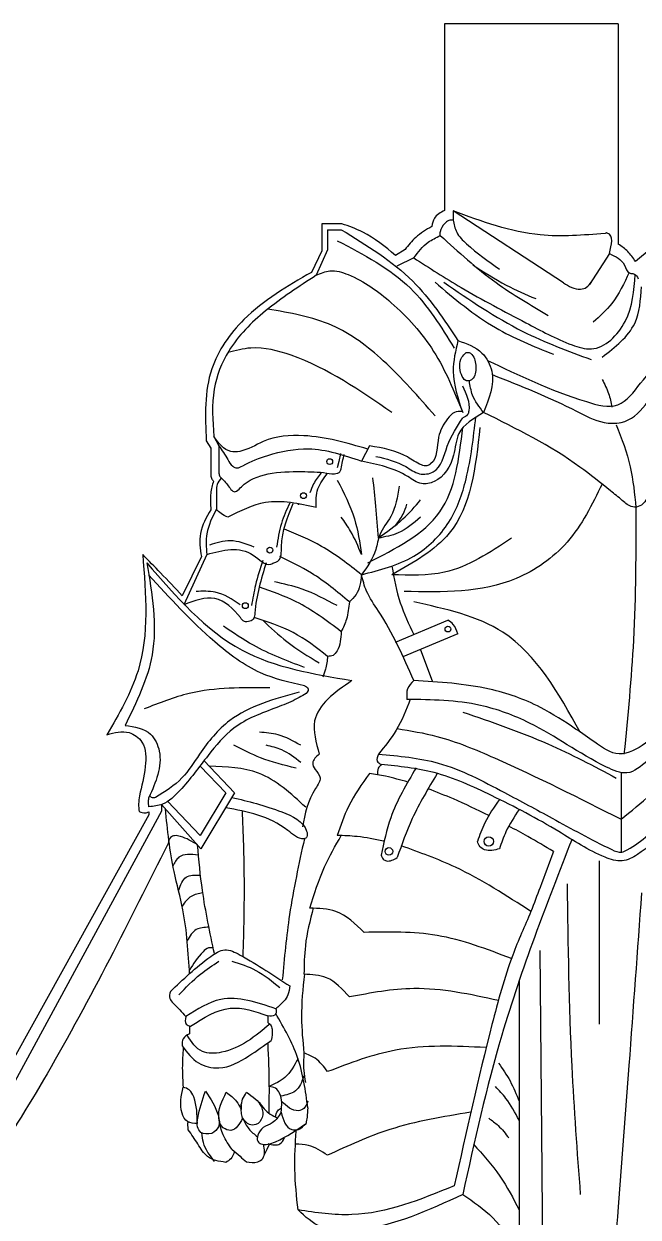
# Model space of a CAD drawing. Header units: millimetres. Extents: x -59 to 46, y -7 to 137.
# Drawn here: x -14.2 to 16.4, y 77.6 to 137 of the extents above; entities that cross this region are included whole.
import ezdxf

# ---------------------------------------------------------------- set-up
doc = ezdxf.new("R2010")
doc.units = ezdxf.units.MM

msp = doc.modelspace()

# ---------------------------------------------------------------- linework, layer by layer
at = {"color": 7, "linetype": 'Continuous'}
for p, q in [((15.367, 137.023), (6.712, 137.023)), ((6.712, 137.023), (6.712, 127.725)), ((15.367, 137.023), (15.367, 126.052)), ((12.63, 124.116), (7.139, 127.706)), ((7.139, 127.706), (7.139, 127.249)), ((1.589, 127.065), (0.6, 127.065)), ((0.6, 127.065), (0.6, 125.719)), ((0.886, 126.769), (0.886, 125.77)), ((0.886, 126.769), (1.565, 126.769)), ((17.865, 126.558), (16.224, 125.191)), ((0.6, 125.719), (0.077, 124.643)), ((0.886, 125.77), (0.32, 124.496)), ((4.744, 125.782), (4.271, 125.487)), ((14.927, 125.574), (13.933, 124.035)), ((5.175, 125.367), (4.334, 124.945)), ((-5.161, 116.245), (-4.931, 115.876)), ((-4.782, 116.463), (-4.531, 116.002)), ((-4.531, 116.002), (-4.531, 114.631)), ((2.967, 116.002), (2.572, 115.241)), ((-4.931, 115.876), (-4.931, 114.606)), ((-4.657, 113.774), (-4.657, 112.844)), ((-5.131, 110.592), (-6.269, 108.086)), ((-5.404, 110.48), (-6.352, 108.532)), ((4.26, 106.219), (6.88, 107.312)), ((7.378, 106.638), (4.627, 105.489)), ((-4.191, 98.705), (-5.471, 100.034)), ((-5.265, 100.31), (-3.748, 98.705)), ((15.507, 99.748), (15.507, 95.754)), ((-4.191, 98.705), (-5.471, 96.589)), ((-3.748, 98.705), (-5.427, 95.926)), ((-7.388, 98.127), (-7.388, 97.805)), ((-5.427, 95.926), (-7.388, 98.127)), ((-5.471, 96.589), (-7.097, 98.293)), ((-8.023, 97.62), (-15.319, 84.435)), ((-7.388, 97.805), (-14.703, 84.322)), ((-8.023, 97.764), (-8.023, 97.62)), ((14.435, 87.194), (14.435, 95.329)), ((-2.097, 87.607), (-2.097, 87.266)), ((-6, 87.094), (-6, 86.711))]:
    msp.add_line(p, q, dxfattribs=at)
at = {"color": 7, "linetype": 'Continuous', "flags": 128}
for points in [[(1.527, 115.625), (1.438, 115.221), (1.367, 114.904)], [(-0.592, 113.095), (-0.562, 113.091), (-0.539, 113.087)], [(6.112, 104.271), (5.78, 105.162), (5.519, 105.862)], [(11.457, 90.858), (11.55, 79.882), (11.623, 71.259)], [(10.424, 89.399), (10.424, 79.482), (10.424, 71.69)], [(-2.278, 80.657), (-2.127, 80.966), (-2.008, 81.209)]]:
    msp.add_lwpolyline(points, dxfattribs=at)
at = {"color": 7, "linetype": 'Continuous'}
for centre, radius in [((0.989, 115.212), 0.145), ((-0.317, 113.517), 0.145), ((-1.986, 110.805), 0.145), ((-3.213, 108.037), 0.145), ((6.88, 106.87), 0.145), ((8.912, 96.292), 0.234), ((3.937, 95.791), 0.191)]:
    msp.add_circle(centre, radius, dxfattribs=at)
for points, knots in [([(6.712, 127.725), (6.51, 127.617), (6.173, 127.439), (6.107, 127.074), (6.08, 126.929)], [0, 0, 0, 0, 0.602394, 1, 1, 1, 1]), ([(7.139, 127.249), (7.063, 127.248), (6.904, 127.246), (6.65, 127.029), (6.502, 126.772), (6.457, 126.538), (6.485, 126.478), (6.494, 126.474), (6.498, 126.474), (6.5, 126.475)], [0, 0, 0, 0, 0.194356, 0.405559, 0.827808, 0.976068, 0.989581, 0.994707, 1, 1, 1, 1]), ([(14.704, 126.585), (13.621, 126.494), (11.027, 126.276), (8.571, 127.18), (7.139, 127.706)], [0, 0, 0, 0, 0.417232, 1, 1, 1, 1]), ([(7.139, 127.249), (7.181, 127.039), (7.273, 126.576), (8.124, 125.735), (8.889, 125.194), (9.449, 124.797)], [0, 0, 0, 0, 0.181408, 0.40058, 1, 1, 1, 1]), ([(1.565, 126.769), (2.834, 125.995), (5.176, 124.567), (6.686, 122.287), (7.378, 121.242)], [0, 0, 0, 0, 0.541937, 1, 1, 1, 1]), ([(4.271, 125.487), (3.749, 125.92), (2.936, 126.594), (1.944, 126.941), (1.589, 127.065)], [0, 0, 0, 0, 0.64122, 1, 1, 1, 1]), ([(6.08, 126.929), (5.797, 126.762), (5.282, 126.459), (4.911, 125.992), (4.744, 125.782)], [0, 0, 0, 0, 0.549319, 1, 1, 1, 1]), ([(1.367, 126.218), (2.679, 125.531), (5.106, 124.259), (6.537, 121.934), (7.194, 120.865)], [0, 0, 0, 0, 0.540325, 1, 1, 1, 1]), ([(5.175, 125.367), (5.395, 125.651), (5.759, 126.12), (6.29, 126.375), (6.5, 126.475)], [0, 0, 0, 0, 0.605432, 1, 1, 1, 1]), ([(6.5, 126.475), (7.399, 125.656), (9.058, 124.147), (10.993, 123.015), (11.878, 122.496)], [0, 0, 0, 0, 0.542343, 1, 1, 1, 1]), ([(14.927, 125.574), (15.036, 126.026), (15.151, 126.5), (14.763, 126.618), (14.726, 126.597), (14.704, 126.585)], [0, 0, 0, 0, 0.894702, 0.937709, 1, 1, 1, 1]), ([(16.224, 125.191), (16.106, 125.361), (15.87, 125.698), (15.534, 125.935), (15.367, 126.052)], [0, 0, 0, 0, 0.503861, 1, 1, 1, 1]), ([(14.927, 125.574), (15.223, 125.439), (15.668, 125.236), (15.789, 124.634), (16.029, 124.585), (16.224, 124.579), (16.303, 124.425), (16.354, 124.328)], [0, 0, 0, 0, 0.478482, 0.719607, 0.758936, 0.847467, 1, 1, 1, 1]), ([(5.175, 125.367), (5.954, 124.863), (7.761, 123.694), (10.45, 122.31), (12.524, 121.18), (14.435, 120.578), (16.04, 122.228), (16.152, 123.739), (16.211, 124.532)], [0, 0, 0, 0, 0.191364, 0.443958, 0.619243, 0.686885, 0.835479, 1, 1, 1, 1]), ([(8.112, 125.02), (8.66, 124.666), (9.661, 124.019), (10.755, 123.547), (11.25, 123.333)], [0, 0, 0, 0, 0.547284, 1, 1, 1, 1]), ([(0.077, 124.643), (-1.113, 123.954), (-3.153, 122.772), (-5.303, 119.713), (-5.212, 117.477), (-5.161, 116.245)], [0, 0, 0, 0, 0.3856787, 0.6617166, 1, 1, 1, 1]), ([(0.32, 124.496), (-0.544, 123.936), (-2.168, 122.885), (-4.054, 121.004), (-4.947, 118.728), (-4.84, 117.254), (-4.782, 116.463)], [0, 0, 0, 0, 0.30307, 0.569594, 0.769203, 1, 1, 1, 1]), ([(0.32, 124.496), (0.546, 124.595), (1.06, 124.82), (2.474, 124.376), (4.278, 123.071), (6.359, 120.757), (7.191, 118.71), (7.616, 117.661)], [0, 0, 0, 0, 0.06652, 0.151841, 0.389562, 0.687185, 1, 1, 1, 1]), ([(15.911, 124.64), (15.656, 124.097), (15.214, 123.154), (14.445, 122.458), (14.118, 122.162)], [0, 0, 0, 0, 0.575263, 1, 1, 1, 1]), ([(6.236, 124.155), (7.201, 123.336), (8.981, 121.826), (11.144, 120.96), (12.134, 120.563)], [0, 0, 0, 0, 0.542471, 1, 1, 1, 1]), ([(6.673, 124.155), (7.952, 123.274), (10.248, 121.693), (12.859, 120.726), (14.015, 120.298)], [0, 0, 0, 0, 0.557093, 1, 1, 1, 1]), ([(12.63, 124.116), (12.905, 123.954), (13.276, 123.736), (13.821, 123.872), (13.947, 124.06), (14.011, 124.156)], [0, 0, 0, 0, 0.5810376, 0.7840092, 1, 1, 1, 1]), ([(14.559, 120.417), (15.211, 120.921), (16.383, 121.825), (16.478, 123.283), (16.52, 123.929)], [0, 0, 0, 0, 0.556715, 1, 1, 1, 1]), ([(6.236, 117.497), (5.414, 118.441), (3.918, 120.161), (1.145, 122.265), (-0.992, 122.625), (-2.097, 122.811)], [0, 0, 0, 0, 0.370052, 0.67404, 1, 1, 1, 1]), ([(4.084, 117.661), (2.5, 118.758), (0.353, 120.243), (-2.656, 121.019), (-3.702, 120.746), (-4.082, 120.647)], [0, 0, 0, 0, 0.642296, 0.870199, 1, 1, 1, 1]), ([(7.378, 121.242), (7.258, 120.731), (6.975, 119.524), (7.382, 118.343), (7.616, 117.661)], [0, 0, 0, 0, 0.423075, 1, 1, 1, 1]), ([(7.378, 121.242), (7.817, 121.089), (8.594, 120.82), (9.334, 119.37), (8.928, 118.346), (8.656, 117.661)], [0, 0, 0, 0, 0.30122, 0.532336, 1, 1, 1, 1]), ([(7.783, 120.647), (7.705, 120.573), (7.52, 120.399), (7.448, 119.978), (7.512, 119.576), (7.692, 119.256), (7.945, 119.214), (8.234, 119.403), (8.303, 119.945), (8.212, 120.437), (7.947, 120.673), (7.837, 120.655), (7.783, 120.647)], [0, 0, 0, 0, 0.090392, 0.212576, 0.340929, 0.443891, 0.494199, 0.541158, 0.721312, 0.908959, 0.955594, 1, 1, 1, 1]), ([(8.858, 120.258), (10.399, 119.515), (12.393, 118.554), (15.449, 117.726), (16.511, 119.222), (17.244, 120.005), (17.629, 120.417)], [0, 0, 0, 0, 0.52266, 0.676361, 0.829549, 1, 1, 1, 1]), ([(9.082, 119.551), (10.5, 118.989), (12.376, 118.247), (14.415, 117.119), (16.362, 117.096), (17.04, 118.485), (17.575, 119.581)], [0, 0, 0, 0, 0.45436, 0.600658, 0.685133, 1, 1, 1, 1]), ([(7.602, 118.989), (7.797, 118.582), (8.021, 118.114), (7.866, 117.507), (7.71, 117.432), (7.616, 117.387)], [0, 0, 0, 0, 0.725748, 0.835271, 1, 1, 1, 1]), ([(8.656, 117.661), (8.442, 117.937), (8.075, 118.408), (7.984, 118.994), (7.946, 119.237)], [0, 0, 0, 0, 0.584197, 1, 1, 1, 1]), ([(14.559, 119.31), (14.68, 119.078), (14.907, 118.641), (15.003, 118.158), (15.049, 117.93)], [0, 0, 0, 0, 0.528485, 1, 1, 1, 1]), ([(7.602, 117.713), (7.462, 117.713), (7.161, 117.713), (6.722, 117.199), (6.271, 116.381), (6.393, 115.303), (5.814, 114.968), (5.375, 115.088), (4.573, 115.722), (3.634, 115.886), (2.967, 116.002)], [0, 0, 0, 0, 0.061315, 0.131857, 0.288213, 0.500751, 0.53362, 0.574315, 0.69763, 1, 1, 1, 1]), ([(8.656, 117.661), (8.152, 117.364), (7.301, 116.862), (7.225, 115.341), (6.577, 114.237), (5.496, 114.03), (4.425, 114.851), (3.374, 115.072), (2.572, 115.241)], [0, 0, 0, 0, 0.197333, 0.332993, 0.5321, 0.609628, 0.702664, 1, 1, 1, 1]), ([(2.572, 109.58), (3.481, 109.81), (5.186, 110.241), (7.071, 112.08), (7.947, 114.601), (8.15, 116.404), (8.268, 117.441)], [0, 0, 0, 0, 0.260482, 0.488882, 0.706081, 1, 1, 1, 1]), ([(3.288, 115.473), (3.805, 115.351), (4.576, 115.169), (5.399, 114.523), (6.511, 114.666), (6.783, 116.121), (7.331, 116.954), (7.616, 117.387)], [0, 0, 0, 0, 0.258573, 0.385325, 0.497746, 0.738661, 1, 1, 1, 1]), ([(18.899, 117.497), (18.484, 116.65), (17.82, 115.296), (17.032, 113.846), (16.577, 112.983), (15.977, 112.904), (15.53, 113.33), (14.675, 113.987), (12.547, 115.742), (10.311, 116.845), (8.656, 117.661)], [0, 0, 0, 0, 0.195975, 0.313126, 0.358521, 0.384153, 0.426987, 0.4792, 0.614543, 1, 1, 1, 1]), ([(2.881, 115.838), (1.838, 116.142), (0.14, 116.638), (-2.134, 116.447), (-3.19, 115.714), (-4.192, 115.669), (-4.536, 116.132), (-4.782, 116.463)], [0, 0, 0, 0, 0.399781, 0.650148, 0.806255, 0.861551, 1, 1, 1, 1]), ([(2.881, 110.177), (4.282, 110.877), (7.076, 112.271), (7.437, 115.371), (7.616, 116.916)], [0, 0, 0, 0, 0.50151, 1, 1, 1, 1]), ([(8.47, 116.916), (8.257, 114.95), (7.908, 111.721), (5.159, 110.182), (4.084, 109.58)], [0, 0, 0, 0, 0.609027, 1, 1, 1, 1]), ([(15.268, 117.051), (15.531, 116.358), (16.036, 115.025), (16.177, 113.608), (16.245, 112.928)], [0, 0, 0, 0, 0.520391, 1, 1, 1, 1]), ([(-4.531, 116.002), (-4.378, 115.777), (-4.148, 115.44), (-3.918, 115.002), (-3.604, 114.854), (-3.017, 115.198), (-1.904, 115.635), (0.174, 116.053), (1.703, 115.535), (2.572, 115.241)], [0, 0, 0, 0, 0.104161, 0.156157, 0.184168, 0.224395, 0.395901, 0.656264, 1, 1, 1, 1]), ([(-4.41, 114.409), (-4.274, 114.257), (-4.078, 114.038), (-3.895, 113.766), (-3.747, 113.693), (-3.577, 113.773), (-3.179, 114.269), (-2.01, 114.715), (-0.552, 114.723), (0.598, 114.702), (1.236, 114.572), (1.519, 114.687), (1.6, 115.054), (1.658, 115.34), (1.706, 115.572)], [0, 0, 0, 0, 0.083174, 0.119497, 0.132036, 0.145489, 0.190134, 0.390274, 0.617766, 0.78616, 0.8582, 0.877701, 0.900834, 1, 1, 1, 1]), ([(-4.801, 114.246), (-4.855, 114.044), (-4.982, 113.576), (-4.95, 113.091), (-4.931, 112.815)], [0, 0, 0, 0, 0.430687, 1, 1, 1, 1]), ([(-4.931, 114.606), (-4.93, 114.528), (-4.927, 114.392), (-4.839, 114.289), (-4.801, 114.246)], [0, 0, 0, 0, 0.571785, 1, 1, 1, 1]), ([(-4.41, 114.409), (-4.497, 114.302), (-4.648, 114.115), (-4.654, 113.876), (-4.657, 113.774)], [0, 0, 0, 0, 0.572452, 1, 1, 1, 1]), ([(-4.531, 114.631), (-4.519, 114.574), (-4.502, 114.485), (-4.434, 114.429), (-4.41, 114.409)], [0, 0, 0, 0, 0.650255, 1, 1, 1, 1]), ([(0.562, 114.664), (0.427, 114.483), (0.194, 114.171), (0.061, 113.806), (0.005, 113.653)], [0, 0, 0, 0, 0.5809769, 1, 1, 1, 1]), ([(0.32, 112.928), (0.313, 113.249), (0.3, 113.887), (0.692, 114.39), (0.886, 114.64)], [0, 0, 0, 0, 0.5039308, 1, 1, 1, 1]), ([(1.367, 114.297), (1.691, 113.664), (2.289, 112.491), (2.483, 111.19), (2.572, 110.592)], [0, 0, 0, 0, 0.539939, 1, 1, 1, 1]), ([(3.124, 114.409), (3.178, 113.94), (3.293, 112.94), (3.363, 111.935), (3.401, 111.401)], [0, 0, 0, 0, 0.46838, 1, 1, 1, 1]), ([(4.447, 113.991), (4.362, 113.463), (4.22, 112.578), (3.436, 111.693), (3.294, 110.583), (2.857, 109.976), (2.572, 109.58)], [0, 0, 0, 0, 0.324898, 0.544363, 0.702944, 1, 1, 1, 1]), ([(14.559, 114.098), (14.058, 113.073), (13.096, 111.103), (9.62, 108.65), (6.621, 108.706), (4.693, 108.742)], [0, 0, 0, 0, 0.2792458, 0.5364021, 1, 1, 1, 1]), ([(-5.131, 110.592), (-4.327, 110.807), (-3.184, 111.114), (-2.173, 109.946), (-1.782, 110.185), (-1.657, 110.207), (-1.401, 110.38), (-1.483, 111.573), (-1.11, 112.46), (-0.83, 113.127)], [0, 0, 0, 0, 0.348187, 0.495618, 0.528608, 0.541139, 0.55291, 0.66372, 1, 1, 1, 1]), ([(0.32, 112.928), (-0.539, 113.116), (-2.074, 113.452), (-3.468, 112.755), (-4.082, 112.448)], [0, 0, 0, 0, 0.559498, 1, 1, 1, 1]), ([(-1.002, 113.146), (-1.155, 112.813), (-1.475, 112.115), (-1.594, 111.356), (-1.656, 110.959)], [0, 0, 0, 0, 0.477882, 1, 1, 1, 1]), ([(3.401, 111.401), (3.829, 111.701), (4.613, 112.251), (5.237, 112.976), (5.519, 113.305)], [0, 0, 0, 0, 0.546604, 1, 1, 1, 1]), ([(4.26, 112.022), (4.402, 112.208), (4.649, 112.534), (4.778, 112.921), (4.833, 113.087)], [0, 0, 0, 0, 0.571284, 1, 1, 1, 1]), ([(-4.931, 112.815), (-5.155, 112.432), (-5.578, 111.704), (-5.46, 110.873), (-5.404, 110.48)], [0, 0, 0, 0, 0.526664, 1, 1, 1, 1]), ([(-4.657, 112.844), (-4.859, 112.443), (-5.219, 111.73), (-5.157, 110.939), (-5.131, 110.592)], [0, 0, 0, 0, 0.561882, 1, 1, 1, 1]), ([(-4.082, 112.448), (-4.202, 112.498), (-4.423, 112.589), (-4.583, 112.765), (-4.657, 112.844)], [0, 0, 0, 0, 0.546298, 1, 1, 1, 1]), ([(2.572, 110.592), (2.408, 110.987), (2.136, 111.641), (1.727, 112.219), (1.565, 112.448)], [0, 0, 0, 0, 0.603786, 1, 1, 1, 1]), ([(5.519, 112.448), (5.167, 112.143), (4.548, 111.606), (3.747, 111.463), (3.401, 111.401)], [0, 0, 0, 0, 0.56823, 1, 1, 1, 1]), ([(16.245, 112.928), (16.241, 110.725), (16.234, 106.619), (15.834, 102.534), (15.649, 100.641)], [0, 0, 0, 0, 0.53663, 1, 1, 1, 1]), ([(2.572, 109.58), (1.931, 110.086), (0.75, 111.016), (-0.636, 111.592), (-1.269, 111.855)], [0, 0, 0, 0, 0.54344, 1, 1, 1, 1]), ([(-2.776, 110.959), (-3.17, 111.112), (-3.906, 111.397), (-4.656, 111.166), (-5.004, 111.059)], [0, 0, 0, 0, 0.536059, 1, 1, 1, 1]), ([(10.047, 111.403), (8.971, 110.685), (7.145, 109.466), (4.976, 109.547), (4.084, 109.58)], [0, 0, 0, 0, 0.589106, 1, 1, 1, 1]), ([(-8.325, 110.586), (-8.165, 108.595), (-7.907, 105.387), (-9.505, 102.648), (-10.111, 101.609)], [0, 0, 0, 0, 0.620735, 1, 1, 1, 1]), ([(-6.352, 108.532), (-6.712, 108.913), (-7.366, 109.601), (-8.028, 110.281), (-8.325, 110.586)], [0, 0, 0, 0, 0.552351, 1, 1, 1, 1]), ([(-8.121, 110.177), (-7.858, 108.62), (-7.379, 105.787), (-8.638, 103.224), (-9.205, 102.069)], [0, 0, 0, 0, 0.549599, 1, 1, 1, 1]), ([(-8.121, 110.177), (-6.668, 108.49), (-3.937, 105.319), (0.171, 104.631), (2.094, 104.309)], [0, 0, 0, 0, 0.531865, 1, 1, 1, 1]), ([(-2.176, 110.176), (-2.424, 109.367), (-2.697, 108.478), (-2.756, 107.397), (-2.987, 107.233), (-3.283, 107.213), (-3.735, 107.811), (-4.672, 108.693), (-5.738, 108.288), (-6.269, 108.086)], [0, 0, 0, 0, 0.37984, 0.417181, 0.454783, 0.494364, 0.534521, 0.768119, 1, 1, 1, 1]), ([(-2.348, 110.283), (-2.477, 109.879), (-2.713, 109.142), (-2.845, 108.381), (-2.905, 108.037)], [0, 0, 0, 0, 0.548647, 1, 1, 1, 1]), ([(1.973, 108.221), (1.361, 108.732), (0.291, 109.626), (-0.965, 110.226), (-1.502, 110.483)], [0, 0, 0, 0, 0.572145, 1, 1, 1, 1]), ([(4.084, 110.006), (4.198, 109.386), (4.416, 108.203), (4.93, 107.117), (5.175, 106.601)], [0, 0, 0, 0, 0.524527, 1, 1, 1, 1]), ([(-0.272, 104.041), (-1.019, 104.213), (-2.668, 104.592), (-5.312, 106.591), (-6.98, 108.424), (-8.031, 109.58)], [0, 0, 0, 0, 0.23392, 0.517086, 1, 1, 1, 1]), ([(2.572, 109.58), (2.529, 109.224), (2.466, 108.697), (2.094, 108.337), (1.973, 108.221)], [0, 0, 0, 0, 0.675925, 1, 1, 1, 1]), ([(5.175, 104.309), (4.656, 105.494), (3.98, 107.035), (2.807, 108.646), (2.642, 109.303), (2.572, 109.58)], [0, 0, 0, 0, 0.657902, 0.8556241, 1, 1, 1, 1]), ([(1.565, 106.74), (0.839, 107.284), (-0.414, 108.224), (-1.888, 108.742), (-2.508, 108.959)], [0, 0, 0, 0, 0.579118, 1, 1, 1, 1]), ([(1.367, 108.037), (0.793, 108.343), (-0.203, 108.875), (-1.302, 109.122), (-1.767, 109.227)], [0, 0, 0, 0, 0.576699, 1, 1, 1, 1]), ([(-3.464, 108.086), (-3.864, 108.347), (-4.542, 108.789), (-5.341, 108.756), (-5.668, 108.742)], [0, 0, 0, 0, 0.590979, 1, 1, 1, 1]), ([(1.973, 108.221), (1.94, 107.932), (1.88, 107.416), (1.661, 106.946), (1.565, 106.74)], [0, 0, 0, 0, 0.560629, 1, 1, 1, 1]), ([(13.472, 101.727), (12.389, 103.67), (10.498, 107.059), (6.767, 107.873), (5.175, 108.221)], [0, 0, 0, 0, 0.573049, 1, 1, 1, 1]), ([(-0.272, 104.961), (-1.14, 105.287), (-2.562, 105.822), (-3.811, 106.681), (-4.298, 107.016)], [0, 0, 0, 0, 0.610436, 1, 1, 1, 1]), ([(0.886, 105.512), (0.331, 105.945), (-0.775, 106.807), (-2.111, 107.235), (-2.776, 107.448)], [0, 0, 0, 0, 0.501905, 1, 1, 1, 1]), ([(-2.348, 107.312), (-1.956, 106.942), (-1.095, 106.129), (-0.08, 105.516), (0.472, 105.181)], [0, 0, 0, 0, 0.4550363, 1, 1, 1, 1]), ([(7.378, 106.638), (7.316, 106.806), (7.214, 107.083), (6.974, 107.248), (6.88, 107.312)], [0, 0, 0, 0, 0.607244, 1, 1, 1, 1]), ([(1.565, 106.74), (1.546, 106.408), (1.521, 105.974), (1.181, 105.524), (0.981, 105.516), (0.886, 105.512)], [0, 0, 0, 0, 0.631705, 0.824335, 1, 1, 1, 1]), ([(0.886, 105.512), (0.861, 105.294), (0.82, 104.94), (0.693, 104.607), (0.643, 104.478)], [0, 0, 0, 0, 0.612979, 1, 1, 1, 1]), ([(-0.272, 104.041), (-0.196, 104.015), (-0.076, 103.974), (-0.078, 103.709), (-0.379, 103.541), (-0.884, 103.262), (-2.078, 102.794), (-3.762, 102.19), (-5.173, 100.474), (-6.166, 99.103), (-7.178, 98.109), (-7.783, 98.044), (-8.015, 98.019)], [0, 0, 0, 0, 0.020448, 0.032313, 0.06666, 0.108218, 0.20478, 0.432514, 0.612591, 0.828148, 0.934145, 1, 1, 1, 1]), ([(2.094, 104.309), (1.243, 103.709), (-0.126, 102.744), (0.308, 101.218), (0.472, 100.641)], [0, 0, 0, 0, 0.621412, 1, 1, 1, 1]), ([(5.175, 104.309), (5.052, 104.18), (4.802, 103.917), (4.823, 103.555), (4.833, 103.369)], [0, 0, 0, 0, 0.489734, 1, 1, 1, 1]), ([(18.695, 102.89), (18.086, 102.301), (17.147, 101.395), (15.415, 100.365), (14.223, 101.214), (13.007, 102.057), (11.338, 103.153), (8.613, 104.099), (6.444, 104.231), (5.175, 104.309)], [0, 0, 0, 0, 0.173329, 0.26706, 0.356427, 0.433036, 0.569677, 0.748372, 1, 1, 1, 1]), ([(-1.986, 103.941), (-3.347, 103.957), (-5.511, 103.982), (-7.508, 103.185), (-8.249, 102.89)], [0, 0, 0, 0, 0.628927, 1, 1, 1, 1]), ([(-0.539, 103.72), (-1.777, 103.386), (-3.767, 102.85), (-5.386, 100.875), (-6.319, 99.328), (-7.211, 98.775), (-7.681, 98.484)], [0, 0, 0, 0, 0.410032, 0.659028, 0.820691, 1, 1, 1, 1]), ([(5.003, 103.372), (4.795, 102.841), (4.408, 101.848), (3.734, 101.024), (3.421, 100.641)], [0, 0, 0, 0, 0.535125, 1, 1, 1, 1]), ([(18.836, 101.916), (18.179, 101.407), (17.219, 100.664), (15.866, 99.49), (13.641, 100.49), (11.59, 102.039), (8.172, 103.319), (6.066, 103.351), (4.833, 103.369)], [0, 0, 0, 0, 0.166238, 0.24269, 0.310994, 0.595117, 0.763115, 1, 1, 1, 1]), ([(7.616, 102.736), (9.045, 102.247), (11.68, 101.346), (14.141, 100.045), (15.268, 99.45)], [0, 0, 0, 0, 0.542094, 1, 1, 1, 1]), ([(-10.111, 101.609), (-9.735, 101.711), (-9.089, 101.887), (-8.136, 101.187), (-8.169, 99.9), (-8.374, 99.036), (-8.486, 98.561)], [0, 0, 0, 0, 0.240449, 0.412639, 0.677812, 1, 1, 1, 1]), ([(-9.205, 102.069), (-8.728, 101.999), (-7.914, 101.878), (-7.207, 100.307), (-7.679, 99.243), (-8.015, 98.484)], [0, 0, 0, 0, 0.2890516, 0.4927931, 1, 1, 1, 1]), ([(-0.456, 101.08), (-0.821, 101.289), (-1.46, 101.656), (-2.193, 101.706), (-2.508, 101.727)], [0, 0, 0, 0, 0.5691923, 1, 1, 1, 1]), ([(4.353, 101.916), (5.017, 101.805), (6.691, 101.524), (10.431, 99.958), (13.424, 98.447), (15.507, 97.395)], [0, 0, 0, 0, 0.166741, 0.420076, 1, 1, 1, 1]), ([(-0.68, 99.935), (-1.283, 100.086), (-2.359, 100.355), (-3.347, 100.859), (-3.78, 101.08)], [0, 0, 0, 0, 0.560524, 1, 1, 1, 1]), ([(-0.456, 100.222), (-0.756, 100.461), (-1.271, 100.872), (-1.91, 101.019), (-2.176, 101.08)], [0, 0, 0, 0, 0.5822771, 1, 1, 1, 1]), ([(15.507, 97.395), (16.504, 98.212), (17.756, 99.236), (18.974, 100.6), (19.138, 101.074), (19.194, 101.234)], [0, 0, 0, 0, 0.721689, 0.906145, 1, 1, 1, 1]), ([(0.472, 100.641), (0.312, 100.504), (0.051, 100.282), (0.269, 99.823), (0.649, 99.449), (-0.077, 98.48), (-0.24, 97.662), (-0.367, 97.026)], [0, 0, 0, 0, 0.138093, 0.224371, 0.347704, 0.492377, 1, 1, 1, 1]), ([(3.421, 100.641), (3.37, 100.515), (3.28, 100.296), (3.473, 100.174), (3.556, 100.121)], [0, 0, 0, 0, 0.570202, 1, 1, 1, 1]), ([(3.421, 100.641), (4.431, 100.549), (6.649, 100.349), (9.426, 98.869), (12.29, 97.345), (14.101, 96.317), (15.475, 95.685), (16.114, 96.028), (17.031, 96.726), (18.459, 98.088), (19.329, 99.348), (19.828, 100.07)], [0, 0, 0, 0, 0.155842, 0.342257, 0.481503, 0.655381, 0.68201, 0.697379, 0.762654, 0.864003, 1, 1, 1, 1]), ([(-0.206, 97.992), (-0.942, 98.675), (-2.306, 99.94), (-4.154, 100.005), (-5.004, 100.034)], [0, 0, 0, 0, 0.539561, 1, 1, 1, 1]), ([(3.556, 100.121), (3.497, 100.062), (3.36, 99.923), (3.363, 99.725), (3.366, 99.611)], [0, 0, 0, 0, 0.426874, 1, 1, 1, 1]), ([(20.02, 99.72), (19.705, 99.2), (19.063, 98.137), (17.72, 96.841), (16.657, 95.785), (15.553, 95.21), (14.102, 95.679), (12.112, 97.033), (9.284, 98.488), (6.365, 99.839), (4.447, 100.032), (3.556, 100.121)], [0, 0, 0, 0, 0.093609, 0.191091, 0.285714, 0.327698, 0.372851, 0.508321, 0.704116, 0.862649, 1, 1, 1, 1]), ([(5.29, 99.955), (4.814, 99.147), (4.009, 97.782), (3.687, 96.236), (3.556, 95.604)], [0, 0, 0, 0, 0.591334, 1, 1, 1, 1]), ([(2.967, 99.671), (2.589, 99.139), (1.91, 98.186), (1.534, 97.079), (1.367, 96.589)], [0, 0, 0, 0, 0.557127, 1, 1, 1, 1]), ([(4.884, 99.248), (4.516, 99.352), (3.884, 99.531), (3.236, 99.63), (2.967, 99.671)], [0, 0, 0, 0, 0.5843, 1, 1, 1, 1]), ([(6.348, 99.671), (5.903, 98.936), (5.1, 97.606), (4.584, 96.141), (4.353, 95.486)], [0, 0, 0, 0, 0.552631, 1, 1, 1, 1]), ([(8.912, 97.58), (8.329, 97.865), (7.336, 98.353), (6.304, 98.751), (5.877, 98.916)], [0, 0, 0, 0, 0.586159, 1, 1, 1, 1]), ([(-8.486, 98.561), (-8.507, 98.427), (-8.546, 98.166), (-8.515, 97.904), (-8.5, 97.778)], [0, 0, 0, 0, 0.517134, 1, 1, 1, 1]), ([(-8.015, 98.019), (-8.026, 98.112), (-8.045, 98.267), (-8.023, 98.422), (-8.015, 98.484)], [0, 0, 0, 0, 0.596848, 1, 1, 1, 1]), ([(-7.681, 98.484), (-7.752, 98.465), (-7.846, 98.441), (-7.945, 98.522), (-7.948, 98.572), (-7.949, 98.6)], [0, 0, 0, 0, 0.582444, 0.774864, 1, 1, 1, 1]), ([(-3.881, 98.484), (-3.072, 98.288), (-1.776, 97.973), (-0.225, 97.265), (-0.108, 96.582), (-0.193, 96.441), (-0.574, 96.37), (-1.725, 97.518), (-3.108, 97.772), (-4.191, 97.971)], [0, 0, 0, 0, 0.29398, 0.471343, 0.502507, 0.512847, 0.522938, 0.626616, 1, 1, 1, 1]), ([(9.449, 98.381), (9.182, 98.003), (8.724, 97.354), (8.461, 96.605), (8.351, 96.292)], [0, 0, 0, 0, 0.58186, 1, 1, 1, 1]), ([(-8.5, 97.778), (-8.399, 97.74), (-8.238, 97.68), (-8.081, 97.742), (-8.023, 97.764)], [0, 0, 0, 0, 0.630185, 1, 1, 1, 1]), ([(-5.99, 89.675), (-6.054, 90.749), (-6.158, 92.483), (-6.912, 95.168), (-7.087, 96.867), (-7.195, 97.911)], [0, 0, 0, 0, 0.386088, 0.623023, 1, 1, 1, 1]), ([(-3.32, 90.563), (-3.286, 91.841), (-3.222, 94.266), (-3.313, 96.69), (-3.356, 97.837)], [0, 0, 0, 0, 0.526994, 1, 1, 1, 1]), ([(10.424, 97.88), (10.185, 97.519), (9.781, 96.906), (9.546, 96.211), (9.449, 95.926)], [0, 0, 0, 0, 0.58874, 1, 1, 1, 1]), ([(12.134, 95.791), (11.713, 96.041), (10.98, 96.475), (10.232, 96.883), (9.913, 97.057)], [0, 0, 0, 0, 0.573746, 1, 1, 1, 1]), ([(-5.598, 96.118), (-5.87, 96.285), (-6.226, 96.504), (-6.711, 96.602), (-6.997, 96.494), (-7.039, 96.304), (-7.063, 96.19)], [0, 0, 0, 0, 0.532629, 0.696272, 0.81811, 1, 1, 1, 1]), ([(-0.272, 96.427), (-0.546, 95.17), (-1.051, 92.848), (-1.271, 90.483), (-1.371, 89.399)], [0, 0, 0, 0, 0.5413881, 1, 1, 1, 1]), ([(0.005, 92.968), (0.221, 93.665), (0.612, 94.928), (1.27, 96.073), (1.565, 96.586)], [0, 0, 0, 0, 0.551978, 1, 1, 1, 1]), ([(3.667, 96.308), (3.231, 96.396), (2.471, 96.55), (1.697, 96.577), (1.367, 96.589)], [0, 0, 0, 0, 0.573983, 1, 1, 1, 1]), ([(13.06, 96.404), (11.798, 93.176), (9.544, 87.407), (8.206, 81.362), (7.616, 78.7)], [0, 0, 0, 0, 0.55959, 1, 1, 1, 1]), ([(-7.063, 96.19), (-8.993, 92.32), (-12.635, 85.014), (-18.63, 75.927), (-24.32, 68.898), (-28.18, 65.437), (-30.022, 63.786)], [0, 0, 0, 0, 0.324012, 0.611739, 0.814739, 1, 1, 1, 1]), ([(-4.755, 90.701), (-4.976, 91.746), (-5.355, 93.537), (-5.526, 95.359), (-5.598, 96.118)], [0, 0, 0, 0, 0.583484, 1, 1, 1, 1]), ([(11.016, 92.794), (9.792, 93.59), (7.752, 94.918), (5.467, 95.743), (4.553, 96.073)], [0, 0, 0, 0, 0.600156, 1, 1, 1, 1]), ([(9.449, 95.926), (9.194, 95.86), (8.847, 95.771), (8.446, 96.015), (8.384, 96.197), (8.351, 96.292)], [0, 0, 0, 0, 0.570569, 0.776676, 1, 1, 1, 1]), ([(12.134, 95.791), (11.912, 95.193), (11.541, 94.193), (11.167, 93.195), (11.016, 92.794)], [0, 0, 0, 0, 0.598352, 1, 1, 1, 1]), ([(-5.557, 95.604), (-5.922, 95.646), (-6.493, 95.711), (-6.74, 95.23), (-6.829, 95.056)], [0, 0, 0, 0, 0.639846, 1, 1, 1, 1]), ([(3.556, 95.604), (3.581, 95.531), (3.626, 95.397), (3.946, 95.249), (4.179, 95.385), (4.353, 95.486)], [0, 0, 0, 0, 0.229546, 0.423508, 1, 1, 1, 1]), ([(-6.529, 93.869), (-6.436, 94.128), (-6.255, 94.637), (-5.716, 94.62), (-5.451, 94.612)], [0, 0, 0, 0, 0.507839, 1, 1, 1, 1]), ([(12.815, 94.175), (12.856, 91.146), (12.927, 85.981), (13.313, 80.831), (13.472, 78.7)], [0, 0, 0, 0, 0.586286, 1, 1, 1, 1]), ([(-5.33, 93.726), (-5.537, 93.689), (-5.969, 93.612), (-6.226, 93.255), (-6.359, 93.069)], [0, 0, 0, 0, 0.479898, 1, 1, 1, 1]), ([(16.52, 93.726), (16.313, 90.857), (15.936, 85.641), (15.35, 77.794), (14.927, 72.82), (14.704, 70.189)], [0, 0, 0, 0, 0.36551, 0.664509, 1, 1, 1, 1]), ([(0.167, 92.979), (0.009, 92.354), (-0.266, 91.269), (-0.285, 90.15), (-0.293, 89.675)], [0, 0, 0, 0, 0.5747898, 1, 1, 1, 1]), ([(2.708, 91.758), (2.269, 92.185), (1.505, 92.93), (0.452, 92.956), (0.005, 92.968)], [0, 0, 0, 0, 0.5745, 1, 1, 1, 1]), ([(11.016, 92.794), (10.698, 92.076), (9.892, 90.257), (8.649, 85.671), (7.791, 81.814), (7.194, 79.131)], [0, 0, 0, 0, 0.16553, 0.419442, 1, 1, 1, 1]), ([(-5.034, 92.019), (-5.257, 92.006), (-5.734, 91.979), (-5.983, 91.567), (-6.115, 91.347)], [0, 0, 0, 0, 0.468986, 1, 1, 1, 1]), ([(10.047, 90.45), (8.826, 90.92), (6.462, 91.831), (3.931, 91.781), (2.708, 91.758)], [0, 0, 0, 0, 0.516542, 1, 1, 1, 1]), ([(-4.818, 90.982), (-4.896, 90.991), (-5.088, 91.012), (-5.545, 90.606), (-5.801, 90.193), (-6, 89.873)], [0, 0, 0, 0, 0.13355, 0.32676, 1, 1, 1, 1]), ([(-6.944, 88.817), (-6.32, 89.413), (-5.517, 90.179), (-4.236, 91.039), (-2.786, 90.272), (-1.786, 89.609), (-1.002, 89.088)], [0, 0, 0, 0, 0.372291, 0.47967, 0.591986, 1, 1, 1, 1]), ([(-6.529, 88.642), (-6.182, 89.002), (-5.574, 89.633), (-4.844, 90.116), (-4.531, 90.322)], [0, 0, 0, 0, 0.571555, 1, 1, 1, 1]), ([(-3.881, 90.322), (-3.473, 90.193), (-2.594, 89.915), (-1.882, 89.326), (-1.502, 89.011)], [0, 0, 0, 0, 0.465123, 1, 1, 1, 1]), ([(-0.272, 89.676), (-0.347, 88.958), (-0.482, 87.649), (-0.352, 86.339), (-0.293, 85.747)], [0, 0, 0, 0, 0.547822, 1, 1, 1, 1]), ([(1.973, 88.54), (1.622, 88.93), (1.006, 89.615), (0.098, 89.657), (-0.293, 89.675)], [0, 0, 0, 0, 0.568876, 1, 1, 1, 1]), ([(-6.944, 88.817), (-6.978, 88.693), (-7.038, 88.47), (-6.643, 88.074), (-6.379, 87.787), (-6.177, 87.567)], [0, 0, 0, 0, 0.227611, 0.409926, 1, 1, 1, 1]), ([(-1.693, 87.949), (-2.632, 88.271), (-4.223, 88.818), (-5.609, 87.931), (-6.177, 87.567)], [0, 0, 0, 0, 0.589619, 1, 1, 1, 1]), ([(-1.002, 89.088), (-1.018, 88.934), (-1.046, 88.654), (-1.324, 88.271), (-1.556, 88.069), (-1.693, 87.949)], [0, 0, 0, 0, 0.330435, 0.601708, 1, 1, 1, 1]), ([(9.401, 88.361), (7.993, 88.669), (5.519, 89.21), (3.04, 88.742), (1.973, 88.54)], [0, 0, 0, 0, 0.569355, 1, 1, 1, 1]), ([(-5.946, 87.082), (-5.299, 87.5), (-4.085, 88.282), (-2.73, 87.822), (-2.097, 87.607)], [0, 0, 0, 0, 0.533116, 1, 1, 1, 1]), ([(-6.177, 87.567), (-6.204, 87.421), (-6.247, 87.182), (-6.03, 87.11), (-5.946, 87.082)], [0, 0, 0, 0, 0.6112906, 1, 1, 1, 1]), ([(-1.693, 87.949), (-1.682, 87.885), (-1.662, 87.775), (-1.778, 87.552), (-1.964, 87.584), (-2.097, 87.607)], [0, 0, 0, 0, 0.282281, 0.485804, 1, 1, 1, 1]), ([(-0.102, 83.018), (-0.217, 83.875), (-0.441, 85.545), (-1.286, 87.001), (-1.698, 87.71)], [0, 0, 0, 0, 0.513094, 1, 1, 1, 1]), ([(-1.986, 87.194), (-2.716, 86.585), (-3.696, 85.768), (-5.484, 85.684), (-5.894, 86.3), (-6.115, 86.632)], [0, 0, 0, 0, 0.575392, 0.771464, 1, 1, 1, 1]), ([(-2.097, 87.266), (-2.044, 87.231), (-1.923, 87.154), (-1.841, 86.817), (-1.891, 86.56), (-1.927, 86.378)], [0, 0, 0, 0, 0.190038, 0.428422, 1, 1, 1, 1]), ([(-6, 86.711), (-6.124, 86.641), (-6.362, 86.504), (-6.36, 86.231), (-6.359, 86.1)], [0, 0, 0, 0, 0.51826, 1, 1, 1, 1]), ([(-6.359, 86.1), (-6.117, 85.777), (-5.663, 85.171), (-4.311, 84.854), (-3.079, 85.54), (-2.286, 86.117), (-1.927, 86.378)], [0, 0, 0, 0, 0.227414, 0.427334, 0.740032, 1, 1, 1, 1]), ([(-6.302, 86.023), (-6.327, 85.68), (-6.373, 85.021), (-6.333, 84.363), (-6.314, 84.048)], [0, 0, 0, 0, 0.522255, 1, 1, 1, 1]), ([(-2.097, 86.202), (-2.068, 85.511), (-2.02, 84.365), (-2.039, 83.218), (-2.046, 82.762)], [0, 0, 0, 0, 0.60239, 1, 1, 1, 1]), ([(-0.293, 85.747), (-0.311, 85.459), (-0.341, 84.965), (-0.252, 84.479), (-0.216, 84.276)], [0, 0, 0, 0, 0.583991, 1, 1, 1, 1]), ([(0.886, 84.821), (0.699, 85.07), (0.386, 85.488), (-0.098, 85.673), (-0.293, 85.747)], [0, 0, 0, 0, 0.595266, 1, 1, 1, 1]), ([(8.774, 86.023), (7.251, 86.093), (4.533, 86.218), (2, 85.248), (0.886, 84.821)], [0, 0, 0, 0, 0.560139, 1, 1, 1, 1]), ([(-0.588, 85.476), (-0.776, 85.127), (-1.113, 84.502), (-1.752, 84.206), (-2.034, 84.075)], [0, 0, 0, 0, 0.558775, 1, 1, 1, 1]), ([(9.401, 85.246), (9.603, 84.956), (10.017, 84.361), (10.286, 83.687), (10.424, 83.342)], [0, 0, 0, 0, 0.487229, 1, 1, 1, 1]), ([(-0.293, 84.606), (-0.402, 84.316), (-0.61, 83.765), (-1.183, 83.656), (-1.455, 83.604)], [0, 0, 0, 0, 0.525844, 1, 1, 1, 1]), ([(-5.604, 82.237), (-5.781, 82.241), (-6.14, 82.25), (-6.535, 83.019), (-6.407, 83.618), (-6.314, 84.048)], [0, 0, 0, 0, 0.216042, 0.435766, 1, 1, 1, 1]), ([(-5.604, 82.237), (-5.612, 82.683), (-5.623, 83.266), (-5.956, 83.932), (-6.203, 84.012), (-6.314, 84.048)], [0, 0, 0, 0, 0.639719, 0.837687, 1, 1, 1, 1]), ([(-4.883, 81.736), (-5.086, 81.713), (-5.406, 81.676), (-5.64, 82.107), (-5.547, 82.829), (-5.351, 83.407), (-5.202, 83.846)], [0, 0, 0, 0, 0.202415, 0.319425, 0.484168, 1, 1, 1, 1]), ([(-5.202, 83.846), (-4.943, 83.469), (-4.583, 82.944), (-4.452, 82.049), (-4.747, 81.835), (-4.883, 81.736)], [0, 0, 0, 0, 0.57707, 0.804459, 1, 1, 1, 1]), ([(-1.429, 82.796), (-1.395, 83.127), (-1.348, 83.57), (-1.697, 84.032), (-1.92, 84.061), (-2.034, 84.075)], [0, 0, 0, 0, 0.595862, 0.794149, 1, 1, 1, 1]), ([(10.424, 82.4), (10.225, 82.778), (9.905, 83.389), (9.428, 83.886), (9.245, 84.075)], [0, 0, 0, 0, 0.617856, 1, 1, 1, 1]), ([(-3.346, 82.504), (-3.508, 82.211), (-3.746, 81.782), (-4.395, 81.998), (-4.674, 82.779), (-4.377, 83.364), (-4.161, 83.791)], [0, 0, 0, 0, 0.272346, 0.399143, 0.562181, 1, 1, 1, 1]), ([(-4.161, 83.791), (-3.976, 83.653), (-3.666, 83.422), (-3.494, 83.079), (-3.426, 82.941)], [0, 0, 0, 0, 0.598961, 1, 1, 1, 1]), ([(-3.428, 83.093), (-3.408, 83.213), (-3.368, 83.464), (-3.23, 83.679), (-3.158, 83.791)], [0, 0, 0, 0, 0.478042, 1, 1, 1, 1]), ([(-3.158, 83.791), (-2.853, 83.586), (-2.397, 83.278), (-2.297, 82.544), (-2.612, 82.143), (-3.083, 82.156), (-3.249, 82.376), (-3.346, 82.504)], [0, 0, 0, 0, 0.369833, 0.553492, 0.722489, 0.837345, 1, 1, 1, 1]), ([(-2.532, 83.299), (-2.364, 83.075), (-2.107, 82.734), (-1.721, 82.563), (-1.588, 82.504)], [0, 0, 0, 0, 0.655705, 1, 1, 1, 1]), ([(-0.104, 83.342), (-0.149, 83.21), (-0.227, 82.977), (-0.808, 82.763), (-1.151, 83.098), (-1.412, 83.353)], [0, 0, 0, 0, 0.238208, 0.419896, 1, 1, 1, 1]), ([(-3.425, 83.162), (-3.427, 83.121), (-3.43, 83.047), (-3.427, 82.973), (-3.426, 82.941)], [0, 0, 0, 0, 0.5604121, 1, 1, 1, 1]), ([(-3.346, 82.504), (-3.371, 82.603), (-3.409, 82.746), (-3.421, 82.894), (-3.426, 82.941)], [0, 0, 0, 0, 0.683434, 1, 1, 1, 1]), ([(-1.429, 82.796), (-1.555, 82.591), (-1.772, 82.238), (-2.344, 82.087), (-2.588, 81.725), (-2.647, 81.401), (-2.528, 81.273), (-2.254, 81.119), (-1.323, 81.454), (-0.658, 81.912), (-0.188, 82.237)], [0, 0, 0, 0, 0.148386, 0.255893, 0.355394, 0.419173, 0.442079, 0.462466, 0.619023, 1, 1, 1, 1]), ([(-1.722, 82.548), (-1.693, 82.666), (-1.644, 82.864), (-1.477, 82.974), (-1.41, 83.018)], [0, 0, 0, 0, 0.5979976, 1, 1, 1, 1]), ([(-1.429, 82.796), (-1.321, 82.416), (-1.176, 81.91), (-0.497, 81.912), (-0.302, 82.117), (-0.188, 82.237)], [0, 0, 0, 0, 0.551328, 0.735477, 1, 1, 1, 1]), ([(-0.102, 83.018), (-0.112, 82.864), (-0.127, 82.602), (-0.17, 82.343), (-0.188, 82.237)], [0, 0, 0, 0, 0.588643, 1, 1, 1, 1]), ([(7.998, 82.796), (6.639, 82.574), (4.172, 82.172), (1.905, 81.127), (0.886, 80.657)], [0, 0, 0, 0, 0.550691, 1, 1, 1, 1]), ([(-6.054, 81.921), (-6.064, 82.015), (-6.077, 82.133), (-6.077, 82.265), (-6.066, 82.299), (-6.062, 82.31)], [0, 0, 0, 0, 0.7284007, 0.911455, 1, 1, 1, 1]), ([(-3.87, 80.943), (-4.039, 81.176), (-4.359, 81.617), (-4.469, 82.149), (-4.521, 82.4)], [0, 0, 0, 0, 0.529438, 1, 1, 1, 1]), ([(-3.346, 82.504), (-3.254, 82.314), (-3.077, 81.95), (-2.76, 81.699), (-2.609, 81.58)], [0, 0, 0, 0, 0.522823, 1, 1, 1, 1]), ([(8.912, 82.504), (9.074, 82.386), (9.456, 82.108), (9.746, 81.733), (9.913, 81.517)], [0, 0, 0, 0, 0.423313, 1, 1, 1, 1]), ([(-4.191, 80.299), (-4.523, 80.355), (-5.128, 80.456), (-5.584, 81.251), (-5.893, 81.691), (-6.054, 81.921)], [0, 0, 0, 0, 0.367931, 0.671147, 1, 1, 1, 1]), ([(-4.755, 80.351), (-4.98, 80.647), (-5.307, 81.076), (-5.357, 81.602), (-5.373, 81.765)], [0, 0, 0, 0, 0.690068, 1, 1, 1, 1]), ([(-2.097, 81.233), (-1.87, 81.178), (-1.505, 81.09), (-1.334, 81.4), (-1.269, 81.517)], [0, 0, 0, 0, 0.621435, 1, 1, 1, 1]), ([(-0.588, 77.928), (-0.66, 78.604), (-0.801, 79.913), (-0.719, 81.227), (-0.68, 81.863)], [0, 0, 0, 0, 0.51655, 1, 1, 1, 1]), ([(-3.87, 80.943), (-3.739, 80.83), (-3.502, 80.625), (-3.266, 80.42), (-3.16, 80.327)], [0, 0, 0, 0, 0.55136, 1, 1, 1, 1]), ([(-3.16, 80.327), (-2.968, 80.293), (-2.67, 80.241), (-2.183, 80.568), (-2.26, 80.947), (-2.314, 81.211)], [0, 0, 0, 0, 0.356824, 0.551135, 1, 1, 1, 1]), ([(0.886, 80.657), (0.578, 80.856), (0.087, 81.174), (-0.49, 81.2), (-0.704, 81.209)], [0, 0, 0, 0, 0.628476, 1, 1, 1, 1]), ([(8.15, 81.209), (8.616, 80.696), (9.518, 79.702), (10.129, 78.506), (10.424, 77.928)], [0, 0, 0, 0, 0.516225, 1, 1, 1, 1]), ([(-3.748, 80.838), (-3.798, 80.703), (-3.885, 80.47), (-4.1, 80.35), (-4.191, 80.299)], [0, 0, 0, 0, 0.576221, 1, 1, 1, 1]), ([(7.194, 79.131), (5.515, 78.444), (2.981, 77.407), (0.312, 77.796), (-0.588, 77.928)], [0, 0, 0, 0, 0.662743, 1, 1, 1, 1]), ([(7.616, 78.7), (5.924, 77.915), (3.698, 76.883), (0.584, 76.854), (-0.225, 77.595), (-0.588, 77.928)], [0, 0, 0, 0, 0.636565, 0.836948, 1, 1, 1, 1]), ([(7.616, 78.7), (8.148, 78.342), (9.236, 77.607), (9.932, 76.494), (10.288, 75.924)], [0, 0, 0, 0, 0.4882083, 1, 1, 1, 1])]:
    msp.add_open_spline(points, degree=3, knots=knots, dxfattribs=at)

doc.saveas('drawing.dxf')
